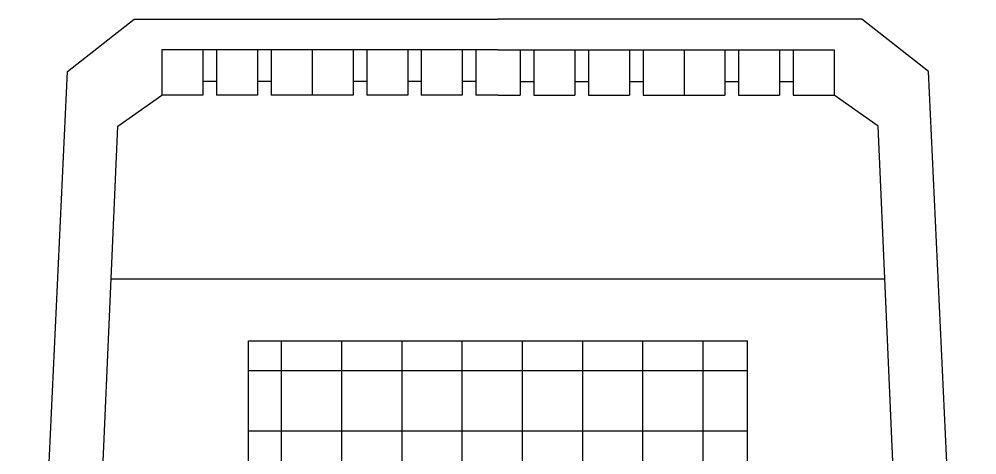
# Model space of a CAD drawing. Extents: x -121210 to 57230, y 84783 to 157800.
# Drawn here: x -28298 to -27297, y 121138 to 121594 of the extents above; entities that cross this region are included whole.
import ezdxf

# ---------------------------------------------------------------- set-up
doc = ezdxf.new("R2010")
doc.units = 0
doc.header["$MEASUREMENT"] = 0
doc.layers.get('0').update_dxf_attribs({"linetype": 'CONTINUOUS'})

# ---------------------------------------------------------------- blocks, each defined once
blk = doc.blocks.new('A$C0C332DDE')
h = blk.add_hatch()
h.set_pattern_fill('NET', color=256, scale=39.636823, style=0)
h.set_pattern_definition([(0, (-16909.29, 6615.49), (0, 125.8469), []), (90, (-16909.29, 6615.49), (-125.8469, 8e-15), [])])
h.paths.add_polyline_path([(2250.8, 2840.1), (2250.8, 3217.6), (1207.5, 3217.6), (1207.5, 2840.1)])
for p, q in [((829.6, 3780.6), (968.9, 3890.4)), ((968.9, 3890.4), (1358.9, 3890.4)), ((1358.9, 3890.4), (1729.2, 3890.4)), ((2099.4, 3890.4), (1729.2, 3890.4)), ((2489.4, 3890.4), (2099.4, 3890.4)), ((2628.7, 3780.6), (2489.4, 3890.4)), ((1729.2, 3826.3), (1026.6, 3826.3)), ((1026.6, 3826.3), (1026.6, 3731.4)), ((1112.2, 3826.3), (1112.2, 3731.4)), ((1140.8, 3826.3), (1140.8, 3731.4)), ((1226.4, 3826.3), (1226.4, 3731.4)), ((1254.9, 3826.3), (1254.9, 3731.4)), ((1340.5, 3826.3), (1340.5, 3731.4)), ((1340.5, 3826.3), (1340.5, 3731.4)), ((1426.2, 3826.3), (1426.2, 3731.4)), ((1454.7, 3826.3), (1454.7, 3731.4)), ((1540.3, 3826.3), (1540.3, 3731.4)), ((1568.8, 3826.3), (1568.8, 3731.4)), ((1654.5, 3826.3), (1654.5, 3731.4)), ((1683, 3826.3), (1683, 3731.4)), ((1729.2, 3826.3), (2431.7, 3826.3)), ((1775.3, 3826.3), (1775.3, 3731.4)), ((1803.9, 3826.3), (1803.9, 3731.4)), ((1889.5, 3826.3), (1889.5, 3731.4)), ((1918, 3826.3), (1918, 3731.4)), ((2003.6, 3826.3), (2003.6, 3731.4)), ((2032.2, 3826.3), (2032.2, 3731.4)), ((2117.8, 3826.3), (2117.8, 3731.4)), ((2117.8, 3826.3), (2117.8, 3731.4)), ((2203.4, 3826.3), (2203.4, 3731.4)), ((2231.9, 3826.3), (2231.9, 3731.4)), ((2317.5, 3826.3), (2317.5, 3731.4)), ((2346.1, 3826.3), (2346.1, 3731.4)), ((2431.7, 3826.3), (2431.7, 3731.4)), ((728.5, 1638.6), (829.6, 3780.6)), ((2729.8, 1638.6), (2628.7, 3780.6)), ((1140.8, 3759.9), (1112.2, 3759.9)), ((1254.9, 3759.9), (1226.4, 3759.9)), ((1454.7, 3759.9), (1426.2, 3759.9)), ((1568.8, 3759.9), (1540.3, 3759.9)), ((1683, 3759.9), (1654.5, 3759.9)), ((1775.3, 3759.9), (1803.9, 3759.9)), ((1889.5, 3759.9), (1918, 3759.9)), ((2003.6, 3759.9), (2032.2, 3759.9)), ((2203.4, 3759.9), (2231.9, 3759.9)), ((2317.5, 3759.9), (2346.1, 3759.9)), ((934.9, 3666.4), (1026.6, 3731.4)), ((1112.2, 3731.4), (1026.6, 3731.4)), ((1226.4, 3731.4), (1140.8, 3731.4)), ((1340.5, 3731.4), (1254.9, 3731.4)), ((1426.2, 3731.4), (1340.5, 3731.4)), ((1540.3, 3731.4), (1454.7, 3731.4)), ((1654.5, 3731.4), (1568.8, 3731.4)), ((1729.2, 3731.4), (1683, 3731.4)), ((1729.2, 3731.4), (1775.3, 3731.4)), ((1803.9, 3731.4), (1889.5, 3731.4)), ((1918, 3731.4), (2003.6, 3731.4)), ((2032.2, 3731.4), (2117.8, 3731.4)), ((2117.8, 3731.4), (2203.4, 3731.4)), ((2231.9, 3731.4), (2317.5, 3731.4)), ((2346.1, 3731.4), (2431.7, 3731.4)), ((2523.4, 3666.4), (2431.7, 3731.4)), ((845.8, 1638.6), (934.9, 3666.4)), ((2612.5, 1638.6), (2523.4, 3666.4)), ((920.8, 3347.4), (2537.5, 3347.4)), ((1207.5, 3217.6), (2250.8, 3217.6)), ((1207.5, 2840.1), (1207.5, 3217.6)), ((2250.8, 2840.1), (2250.8, 3217.6))]:
    blk.add_line(p, q)

msp = doc.modelspace()

# ---------------------------------------------------------------- block references
at = {"xscale": 0.5, "yscale": 0.5, "zscale": 0.5}
msp.add_blockref('A$C0C332DDE', (-28662.2, 119648.7), dxfattribs=at)

doc.saveas('drawing.dxf')
